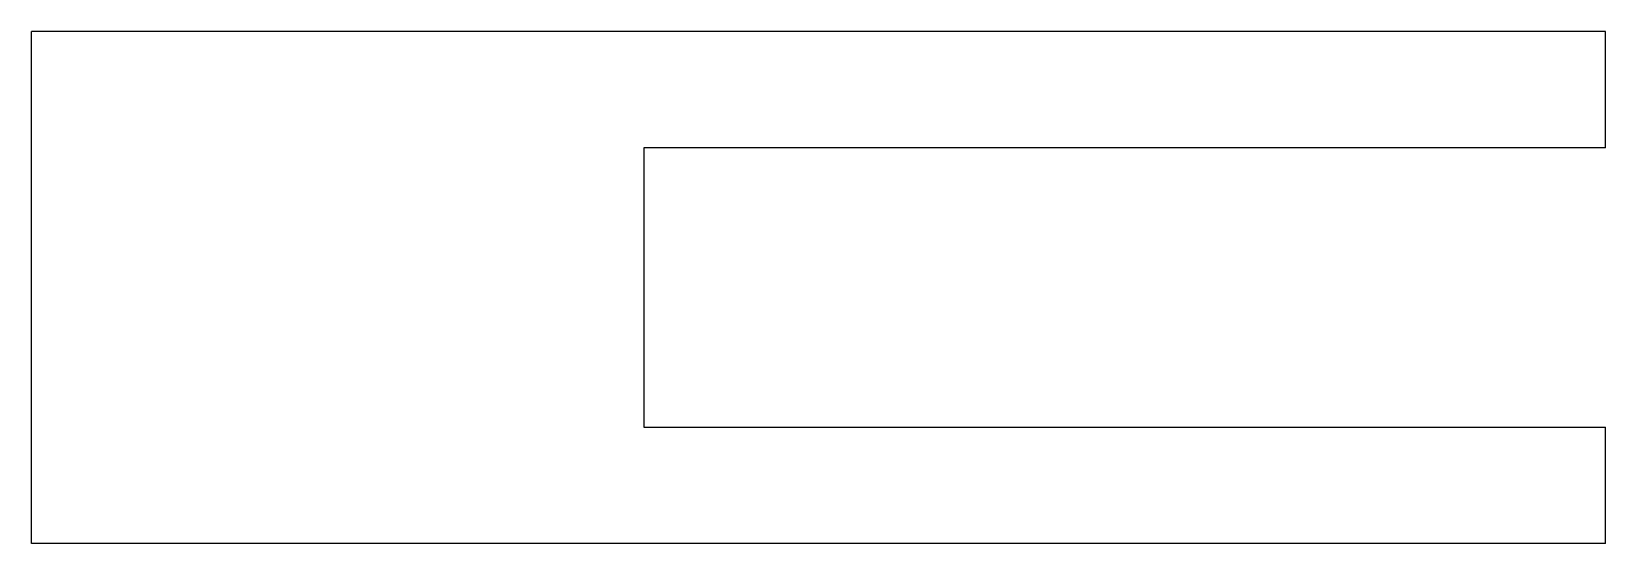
# Model space of a CAD drawing. Header units: metres. Extents: x -46.3 to 21.3, y -22 to 0.
import ezdxf

# ---------------------------------------------------------------- set-up
doc = ezdxf.new("R2010")
doc.units = ezdxf.units.M

msp = doc.modelspace()

# ---------------------------------------------------------------- linework, layer by layer
for points in [[(21.3, 0), (19.948, 0), (18.596, 0), (17.244, 0), (15.892, 0), (14.54, 0), (13.188, 0), (11.836, 0), (10.484, 0), (9.132, 0), (7.78, 0), (6.428, 0), (5.076, 0), (3.724, 0), (2.372, 0), (1.02, 0), (-0.332, 0), (-1.684, 0), (-3.036, 0), (-4.388, 0), (-5.74, 0), (-7.092, 0), (-8.444, 0), (-9.796, 0), (-11.148, 0), (-12.5, 0), (-13.852, 0), (-15.204, 0), (-16.556, 0), (-17.908, 0), (-19.26, 0), (-20.612, 0), (-21.964, 0), (-23.316, 0), (-24.668, 0), (-26.02, 0), (-27.372, 0), (-28.724, 0), (-30.076, 0), (-31.428, 0), (-32.78, 0), (-34.132, 0), (-35.484, 0), (-36.836, 0), (-38.188, 0), (-39.54, 0), (-40.892, 0), (-42.244, 0), (-43.596, 0), (-44.948, 0), (-46.3, 0)], [(-46.3, -22), (-46.3, -21.56), (-46.3, -21.12), (-46.3, -20.68), (-46.3, -20.24), (-46.3, -19.8), (-46.3, -19.36), (-46.3, -18.92), (-46.3, -18.48), (-46.3, -18.04), (-46.3, -17.6), (-46.3, -17.16), (-46.3, -16.72), (-46.3, -16.28), (-46.3, -15.84), (-46.3, -15.4), (-46.3, -14.96), (-46.3, -14.52), (-46.3, -14.08), (-46.3, -13.64), (-46.3, -13.2), (-46.3, -12.76), (-46.3, -12.32), (-46.3, -11.88), (-46.3, -11.44), (-46.3, -11), (-46.3, -10.56), (-46.3, -10.12), (-46.3, -9.68), (-46.3, -9.24), (-46.3, -8.8), (-46.3, -8.36), (-46.3, -7.92), (-46.3, -7.48), (-46.3, -7.04), (-46.3, -6.6), (-46.3, -6.16), (-46.3, -5.72), (-46.3, -5.28), (-46.3, -4.84), (-46.3, -4.4), (-46.3, -3.96), (-46.3, -3.52), (-46.3, -3.08), (-46.3, -2.64), (-46.3, -2.2), (-46.3, -1.76), (-46.3, -1.32), (-46.3, -0.88), (-46.3, -0.44), (-46.3, 0)], [(21.3, -5), (21.3, -4.9), (21.3, -4.8), (21.3, -4.7), (21.3, -4.6), (21.3, -4.5), (21.3, -4.4), (21.3, -4.3), (21.3, -4.2), (21.3, -4.1), (21.3, -4), (21.3, -3.9), (21.3, -3.8), (21.3, -3.7), (21.3, -3.6), (21.3, -3.5), (21.3, -3.4), (21.3, -3.3), (21.3, -3.2), (21.3, -3.1), (21.3, -3), (21.3, -2.9), (21.3, -2.8), (21.3, -2.7), (21.3, -2.6), (21.3, -2.5), (21.3, -2.4), (21.3, -2.3), (21.3, -2.2), (21.3, -2.1), (21.3, -2), (21.3, -1.9), (21.3, -1.8), (21.3, -1.7), (21.3, -1.6), (21.3, -1.5), (21.3, -1.4), (21.3, -1.3), (21.3, -1.2), (21.3, -1.1), (21.3, -1), (21.3, -0.9), (21.3, -0.8), (21.3, -0.7), (21.3, -0.6), (21.3, -0.5), (21.3, -0.4), (21.3, -0.3), (21.3, -0.2), (21.3, -0.1), (21.3, 0)], [(21.3, -5), (20.474, -5), (19.648, -5), (18.822, -5), (17.996, -5), (17.17, -5), (16.344, -5), (15.518, -5), (14.692, -5), (13.866, -5), (13.04, -5), (12.214, -5), (11.388, -5), (10.562, -5), (9.736, -5), (8.91, -5), (8.084, -5), (7.258, -5), (6.432, -5), (5.606, -5), (4.78, -5), (3.954, -5), (3.128, -5), (2.302, -5), (1.476, -5), (0.65, -5), (-0.176, -5), (-1.002, -5), (-1.828, -5), (-2.654, -5), (-3.48, -5), (-4.306, -5), (-5.132, -5), (-5.958, -5), (-6.784, -5), (-7.61, -5), (-8.436, -5), (-9.262, -5), (-10.088, -5), (-10.914, -5), (-11.74, -5), (-12.566, -5), (-13.392, -5), (-14.218, -5), (-15.044, -5), (-15.87, -5), (-16.696, -5), (-17.522, -5), (-18.348, -5), (-19.174, -5), (-20, -5)], [(-20, -5), (-20, -5.24), (-20, -5.48), (-20, -5.72), (-20, -5.96), (-20, -6.2), (-20, -6.44), (-20, -6.68), (-20, -6.92), (-20, -7.16), (-20, -7.4), (-20, -7.64), (-20, -7.88), (-20, -8.12), (-20, -8.36), (-20, -8.6), (-20, -8.84), (-20, -9.08), (-20, -9.32), (-20, -9.56), (-20, -9.8), (-20, -10.04), (-20, -10.28), (-20, -10.52), (-20, -10.76), (-20, -11), (-20, -11.24), (-20, -11.48), (-20, -11.72), (-20, -11.96), (-20, -12.2), (-20, -12.44), (-20, -12.68), (-20, -12.92), (-20, -13.16), (-20, -13.4), (-20, -13.64), (-20, -13.88), (-20, -14.12), (-20, -14.36), (-20, -14.6), (-20, -14.84), (-20, -15.08), (-20, -15.32), (-20, -15.56), (-20, -15.8), (-20, -16.04), (-20, -16.28), (-20, -16.52), (-20, -16.76), (-20, -17)], [(-20, -17), (-19.174, -17), (-18.348, -17), (-17.522, -17), (-16.696, -17), (-15.87, -17), (-15.044, -17), (-14.218, -17), (-13.392, -17), (-12.566, -17), (-11.74, -17), (-10.914, -17), (-10.088, -17), (-9.262, -17), (-8.436, -17), (-7.61, -17), (-6.784, -17), (-5.958, -17), (-5.132, -17), (-4.306, -17), (-3.48, -17), (-2.654, -17), (-1.828, -17), (-1.002, -17), (-0.176, -17), (0.65, -17), (1.476, -17), (2.302, -17), (3.128, -17), (3.954, -17), (4.78, -17), (5.606, -17), (6.432, -17), (7.258, -17), (8.084, -17), (8.91, -17), (9.736, -17), (10.562, -17), (11.388, -17), (12.214, -17), (13.04, -17), (13.866, -17), (14.692, -17), (15.518, -17), (16.344, -17), (17.17, -17), (17.996, -17), (18.822, -17), (19.648, -17), (20.474, -17), (21.3, -17)], [(21.3, -22), (21.3, -21.9), (21.3, -21.8), (21.3, -21.7), (21.3, -21.6), (21.3, -21.5), (21.3, -21.4), (21.3, -21.3), (21.3, -21.2), (21.3, -21.1), (21.3, -21), (21.3, -20.9), (21.3, -20.8), (21.3, -20.7), (21.3, -20.6), (21.3, -20.5), (21.3, -20.4), (21.3, -20.3), (21.3, -20.2), (21.3, -20.1), (21.3, -20), (21.3, -19.9), (21.3, -19.8), (21.3, -19.7), (21.3, -19.6), (21.3, -19.5), (21.3, -19.4), (21.3, -19.3), (21.3, -19.2), (21.3, -19.1), (21.3, -19), (21.3, -18.9), (21.3, -18.8), (21.3, -18.7), (21.3, -18.6), (21.3, -18.5), (21.3, -18.4), (21.3, -18.3), (21.3, -18.2), (21.3, -18.1), (21.3, -18), (21.3, -17.9), (21.3, -17.8), (21.3, -17.7), (21.3, -17.6), (21.3, -17.5), (21.3, -17.4), (21.3, -17.3), (21.3, -17.2), (21.3, -17.1), (21.3, -17)], [(21.3, -22), (19.948, -22), (18.596, -22), (17.244, -22), (15.892, -22), (14.54, -22), (13.188, -22), (11.836, -22), (10.484, -22), (9.132, -22), (7.78, -22), (6.428, -22), (5.076, -22), (3.724, -22), (2.372, -22), (1.02, -22), (-0.332, -22), (-1.684, -22), (-3.036, -22), (-4.388, -22), (-5.74, -22), (-7.092, -22), (-8.444, -22), (-9.796, -22), (-11.148, -22), (-12.5, -22), (-13.852, -22), (-15.204, -22), (-16.556, -22), (-17.908, -22), (-19.26, -22), (-20.612, -22), (-21.964, -22), (-23.316, -22), (-24.668, -22), (-26.02, -22), (-27.372, -22), (-28.724, -22), (-30.076, -22), (-31.428, -22), (-32.78, -22), (-34.132, -22), (-35.484, -22), (-36.836, -22), (-38.188, -22), (-39.54, -22), (-40.892, -22), (-42.244, -22), (-43.596, -22), (-44.948, -22), (-46.3, -22)]]:
    msp.add_lwpolyline(points)

doc.saveas('drawing.dxf')
